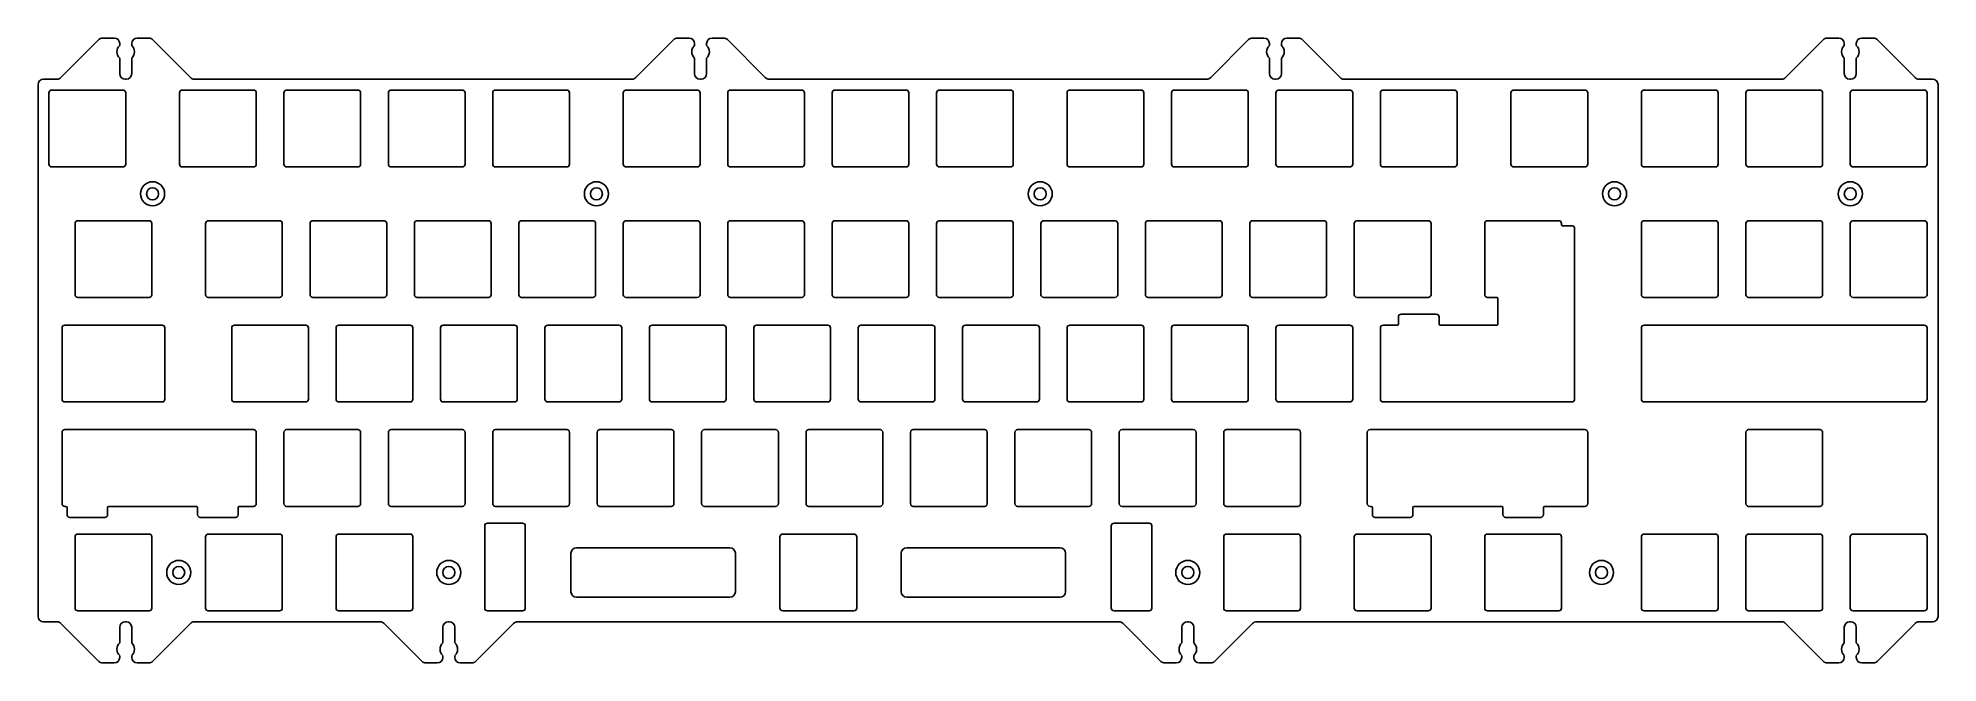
# Model space of a CAD drawing. Header units: millimetres. Extents: x 7 to 354, y 142 to 256.
import ezdxf

# ---------------------------------------------------------------- set-up
doc = ezdxf.new("R2010")
doc.units = ezdxf.units.MM
doc.layers.add('定位板图纸', color=7, linetype='Continuous')

msp = doc.modelspace()

# ---------------------------------------------------------------- linework, layer by layer
at = {"layer": '定位板图纸'}
for p, q in [((18.44, 255.89, 390), (11.53, 248.97, 390)), ((21.24, 256.18, 390), (19.15, 256.18, 390)), ((22.24, 254.84, 390), (22.24, 255.18, 390)), ((24.44, 255.18, 390), (24.44, 254.84, 390)), ((27.52, 256.18, 390), (25.44, 256.18, 390)), ((28.23, 255.89, 390), (35.14, 248.97, 390)), ((123.32, 255.89, 390), (116.4, 248.97, 390)), ((126.11, 256.18, 390), (124.02, 256.18, 390)), ((127.11, 254.84, 390), (127.11, 255.18, 390)), ((129.31, 255.18, 390), (129.31, 254.84, 390)), ((132.39, 256.18, 390), (130.31, 256.18, 390)), ((133.1, 255.89, 390), (140.01, 248.97, 390)), ((228.19, 255.89, 390), (221.27, 248.97, 390)), ((230.98, 256.18, 390), (228.89, 256.18, 390)), ((231.98, 254.84, 390), (231.98, 255.18, 390)), ((234.18, 255.18, 390), (234.18, 254.84, 390)), ((237.26, 256.18, 390), (235.18, 256.18, 390)), ((237.97, 255.89, 390), (244.89, 248.97, 390)), ((333.06, 255.89, 390), (326.14, 248.97, 390)), ((335.85, 256.18, 390), (333.76, 256.18, 390)), ((336.85, 255.18, 390), (336.85, 254.84, 390)), ((339.05, 255.18, 390), (339.05, 254.84, 390)), ((342.14, 256.18, 390), (340.05, 256.18, 390)), ((342.84, 255.89, 390), (349.76, 248.97, 390)), ((22.24, 249.68, 390), (22.24, 252.52, 390)), ((24.44, 252.52, 390), (24.44, 249.68, 390)), ((127.11, 249.68, 390), (127.11, 252.52, 390)), ((129.31, 252.52, 390), (129.31, 249.68, 390)), ((231.98, 249.68, 390), (231.98, 252.52, 390)), ((234.18, 252.52, 390), (234.18, 249.68, 390)), ((336.85, 252.52, 390), (336.85, 249.68, 390)), ((339.05, 252.52, 390), (339.05, 249.68, 390)), ((7.34, 150.72, 390), (7.34, 247.68, 390)), ((8.34, 248.68, 390), (10.82, 248.68, 390)), ((9.34, 246.18, 390), (9.34, 233.18, 390)), ((9.84, 246.68, 390), (22.84, 246.68, 390)), ((23.44, 248.68, 390), (23.24, 248.68, 390)), ((23.34, 246.18, 390), (23.34, 233.18, 390)), ((33.15, 233.18, 390), (33.15, 246.18, 390)), ((33.65, 246.68, 390), (46.65, 246.68, 390)), ((35.85, 248.68, 390), (115.69, 248.68, 390)), ((47.15, 246.18, 390), (47.15, 233.18, 390)), ((52.2, 233.18, 390), (52.2, 246.18, 390)), ((52.7, 246.68, 390), (65.7, 246.68, 390)), ((66.2, 246.18, 390), (66.2, 233.18, 390)), ((71.25, 233.18, 390), (71.25, 246.18, 390)), ((71.75, 246.68, 390), (84.75, 246.68, 390)), ((85.25, 246.18, 390), (85.25, 233.18, 390)), ((90.3, 233.18, 390), (90.3, 246.18, 390)), ((90.8, 246.68, 390), (103.8, 246.68, 390)), ((104.3, 246.18, 390), (104.3, 233.18, 390)), ((114.11, 233.18, 390), (114.11, 246.18, 390)), ((114.61, 246.68, 390), (127.61, 246.68, 390)), ((128.31, 248.68, 390), (128.11, 248.68, 390)), ((128.11, 246.18, 390), (128.11, 233.18, 390)), ((133.16, 233.18, 390), (133.16, 246.18, 390)), ((133.66, 246.68, 390), (146.66, 246.68, 390)), ((140.72, 248.68, 390), (220.57, 248.68, 390)), ((147.16, 246.18, 390), (147.16, 233.18, 390)), ((152.21, 233.18, 390), (152.21, 246.18, 390)), ((152.71, 246.68, 390), (165.71, 246.68, 390)), ((166.21, 246.18, 390), (166.21, 233.18, 390)), ((171.26, 233.18, 390), (171.26, 246.18, 390)), ((171.76, 246.68, 390), (184.76, 246.68, 390)), ((185.26, 246.18, 390), (185.26, 233.18, 390)), ((195.07, 233.18, 390), (195.07, 246.18, 390)), ((195.57, 246.68, 390), (208.57, 246.68, 390)), ((209.07, 246.18, 390), (209.07, 233.18, 390)), ((214.12, 233.18, 390), (214.12, 246.18, 390)), ((214.62, 246.68, 390), (227.62, 246.68, 390)), ((228.12, 246.18, 390), (228.12, 233.18, 390)), ((233.18, 248.68, 390), (232.98, 248.68, 390)), ((233.17, 233.18, 390), (233.17, 246.18, 390)), ((233.67, 246.68, 390), (246.67, 246.68, 390)), ((245.59, 248.68, 390), (325.44, 248.68, 390)), ((247.17, 246.18, 390), (247.17, 233.18, 390)), ((252.22, 233.18, 390), (252.22, 246.18, 390)), ((252.72, 246.68, 390), (265.72, 246.68, 390)), ((266.22, 246.18, 390), (266.22, 233.18, 390)), ((276.04, 233.18, 390), (276.04, 246.18, 390)), ((276.54, 246.68, 390), (289.54, 246.68, 390)), ((290.04, 246.18, 390), (290.04, 233.18, 390)), ((299.85, 233.18, 390), (299.85, 246.18, 390)), ((300.35, 246.68, 390), (313.35, 246.68, 390)), ((313.85, 246.18, 390), (313.85, 233.18, 390)), ((318.9, 233.18, 390), (318.9, 246.18, 390)), ((319.4, 246.68, 390), (332.4, 246.68, 390)), ((332.9, 246.18, 390), (332.9, 233.18, 390)), ((338.05, 248.68, 390), (337.85, 248.68, 390)), ((337.95, 233.18, 390), (337.95, 246.18, 390)), ((338.45, 246.68, 390), (351.45, 246.68, 390)), ((350.46, 248.68, 390), (352.95, 248.68, 390)), ((351.95, 246.18, 390), (351.95, 233.18, 390)), ((353.95, 247.68, 390), (353.95, 150.72, 390)), ((22.84, 232.68, 390), (9.84, 232.68, 390)), ((46.65, 232.68, 390), (33.65, 232.68, 390)), ((65.7, 232.68, 390), (52.7, 232.68, 390)), ((84.75, 232.68, 390), (71.75, 232.68, 390)), ((103.8, 232.68, 390), (90.8, 232.68, 390)), ((127.61, 232.68, 390), (114.61, 232.68, 390)), ((146.66, 232.68, 390), (133.66, 232.68, 390)), ((165.71, 232.68, 390), (152.71, 232.68, 390)), ((184.76, 232.68, 390), (171.76, 232.68, 390)), ((208.57, 232.68, 390), (195.57, 232.68, 390)), ((227.62, 232.68, 390), (214.62, 232.68, 390)), ((246.67, 232.68, 390), (233.67, 232.68, 390)), ((265.72, 232.68, 390), (252.72, 232.68, 390)), ((289.54, 232.68, 390), (276.54, 232.68, 390)), ((313.35, 232.68, 390), (300.35, 232.68, 390)), ((332.4, 232.68, 390), (319.4, 232.68, 390)), ((351.45, 232.68, 390), (338.45, 232.68, 390)), ((14.1, 222.37, 390), (14.1, 209.37, 390)), ((14.6, 222.87, 390), (27.6, 222.87, 390)), ((28.1, 222.37, 390), (28.1, 209.37, 390)), ((37.91, 222.37, 390), (37.91, 209.37, 390)), ((38.41, 222.87, 390), (51.41, 222.87, 390)), ((51.91, 222.37, 390), (51.91, 209.37, 390)), ((56.96, 222.37, 390), (56.96, 209.37, 390)), ((57.46, 222.87, 390), (70.46, 222.87, 390)), ((70.96, 222.37, 390), (70.96, 209.37, 390)), ((76.01, 222.37, 390), (76.01, 209.37, 390)), ((76.51, 222.87, 390), (89.51, 222.87, 390)), ((90.01, 222.37, 390), (90.01, 209.37, 390)), ((95.06, 222.37, 390), (95.06, 209.37, 390)), ((95.56, 222.87, 390), (108.56, 222.87, 390)), ((109.06, 222.37, 390), (109.06, 209.37, 390)), ((114.11, 222.37, 390), (114.11, 209.37, 390)), ((114.61, 222.87, 390), (127.61, 222.87, 390)), ((128.11, 222.37, 390), (128.11, 209.37, 390)), ((133.16, 222.37, 390), (133.16, 209.37, 390)), ((133.66, 222.87, 390), (146.66, 222.87, 390)), ((147.16, 222.37, 390), (147.16, 209.37, 390)), ((152.21, 222.37, 390), (152.21, 209.37, 390)), ((152.71, 222.87, 390), (165.71, 222.87, 390)), ((166.21, 222.37, 390), (166.21, 209.37, 390)), ((171.26, 222.37, 390), (171.26, 209.37, 390)), ((171.76, 222.87, 390), (184.76, 222.87, 390)), ((185.26, 222.37, 390), (185.26, 209.37, 390)), ((190.31, 222.37, 390), (190.31, 209.37, 390)), ((190.81, 222.87, 390), (203.81, 222.87, 390)), ((204.31, 222.37, 390), (204.31, 209.37, 390)), ((209.36, 222.37, 390), (209.36, 209.37, 390)), ((209.86, 222.87, 390), (222.86, 222.87, 390)), ((223.36, 222.37, 390), (223.36, 209.37, 390)), ((228.41, 222.37, 390), (228.41, 209.37, 390)), ((228.91, 222.87, 390), (241.91, 222.87, 390)), ((242.41, 222.37, 390), (242.41, 209.37, 390)), ((247.46, 222.37, 390), (247.46, 209.37, 390)), ((247.96, 222.87, 390), (260.96, 222.87, 390)), ((261.46, 222.37, 390), (261.46, 209.37, 390)), ((271.27, 222.37, 390), (271.27, 209.37, 390)), ((271.77, 222.87, 390), (284.77, 222.87, 390)), ((285.27, 222.37, 390), (285.27, 222.15, 390)), ((285.47, 221.95, 390), (287.16, 221.95, 390)), ((299.85, 209.37, 390), (299.85, 222.37, 390)), ((300.35, 222.87, 390), (313.35, 222.87, 390)), ((313.85, 222.37, 390), (313.85, 209.37, 390)), ((318.9, 209.37, 390), (318.9, 222.37, 390)), ((319.4, 222.87, 390), (332.4, 222.87, 390)), ((332.9, 222.37, 390), (332.9, 209.37, 390)), ((337.95, 209.37, 390), (337.95, 222.37, 390)), ((338.45, 222.87, 390), (351.45, 222.87, 390)), ((351.95, 222.37, 390), (351.95, 209.37, 390)), ((287.66, 221.45, 390), (287.66, 190.32, 390)), ((27.6, 208.87, 390), (14.6, 208.87, 390)), ((51.41, 208.87, 390), (38.41, 208.87, 390)), ((70.46, 208.87, 390), (57.46, 208.87, 390)), ((89.51, 208.87, 390), (76.51, 208.87, 390)), ((108.56, 208.87, 390), (95.56, 208.87, 390)), ((127.61, 208.87, 390), (114.61, 208.87, 390)), ((146.66, 208.87, 390), (133.66, 208.87, 390)), ((165.71, 208.87, 390), (152.71, 208.87, 390)), ((184.76, 208.87, 390), (171.76, 208.87, 390)), ((203.81, 208.87, 390), (190.81, 208.87, 390)), ((222.86, 208.87, 390), (209.86, 208.87, 390)), ((241.91, 208.87, 390), (228.91, 208.87, 390)), ((260.96, 208.87, 390), (247.96, 208.87, 390)), ((273.46, 208.87, 390), (271.77, 208.87, 390)), ((273.66, 204.02, 390), (273.66, 208.67, 390)), ((313.35, 208.87, 390), (300.35, 208.87, 390)), ((332.4, 208.87, 390), (319.4, 208.87, 390)), ((351.45, 208.87, 390), (338.45, 208.87, 390)), ((255.52, 204.02, 390), (255.52, 205.32, 390)), ((256.02, 205.82, 390), (262.42, 205.82, 390)), ((262.92, 205.32, 390), (262.92, 204.02, 390)), ((11.72, 203.32, 390), (11.72, 190.32, 390)), ((12.22, 203.82, 390), (29.98, 203.82, 390)), ((30.48, 203.32, 390), (30.48, 190.32, 390)), ((42.67, 203.32, 390), (42.67, 190.32, 390)), ((43.17, 203.82, 390), (56.17, 203.82, 390)), ((56.67, 203.32, 390), (56.67, 190.32, 390)), ((61.72, 203.32, 390), (61.72, 190.32, 390)), ((62.22, 203.82, 390), (75.22, 203.82, 390)), ((75.72, 203.32, 390), (75.72, 190.32, 390)), ((80.77, 203.32, 390), (80.77, 190.32, 390)), ((81.27, 203.82, 390), (94.27, 203.82, 390)), ((94.77, 203.32, 390), (94.77, 190.32, 390)), ((99.82, 203.32, 390), (99.82, 190.32, 390)), ((100.32, 203.82, 390), (113.32, 203.82, 390)), ((113.82, 203.32, 390), (113.82, 190.32, 390)), ((118.87, 203.32, 390), (118.87, 190.32, 390)), ((119.37, 203.82, 390), (132.37, 203.82, 390)), ((132.87, 203.32, 390), (132.87, 190.32, 390)), ((137.92, 203.32, 390), (137.92, 190.32, 390)), ((138.42, 203.82, 390), (151.42, 203.82, 390)), ((151.92, 203.32, 390), (151.92, 190.32, 390)), ((156.97, 203.32, 390), (156.97, 190.32, 390)), ((157.47, 203.82, 390), (170.47, 203.82, 390)), ((170.97, 203.32, 390), (170.97, 190.32, 390)), ((176.02, 203.32, 390), (176.02, 190.32, 390)), ((176.52, 203.82, 390), (189.52, 203.82, 390)), ((190.02, 203.32, 390), (190.02, 190.32, 390)), ((195.07, 203.32, 390), (195.07, 190.32, 390)), ((195.57, 203.82, 390), (208.57, 203.82, 390)), ((209.07, 203.32, 390), (209.07, 190.32, 390)), ((214.12, 203.32, 390), (214.12, 190.32, 390)), ((214.62, 203.82, 390), (227.62, 203.82, 390)), ((228.12, 203.32, 390), (228.12, 190.32, 390)), ((233.17, 203.32, 390), (233.17, 190.32, 390)), ((233.67, 203.82, 390), (246.67, 203.82, 390)), ((247.17, 203.32, 390), (247.17, 190.32, 390)), ((252.22, 203.32, 390), (252.22, 190.32, 390)), ((252.72, 203.82, 390), (255.32, 203.82, 390)), ((263.12, 203.82, 390), (273.46, 203.82, 390)), ((299.85, 190.32, 390), (299.85, 203.32, 390)), ((300.35, 203.82, 390), (351.45, 203.82, 390)), ((351.95, 203.32, 390), (351.95, 190.32, 390)), ((29.98, 189.82, 390), (12.22, 189.82, 390)), ((56.17, 189.82, 390), (43.17, 189.82, 390)), ((75.22, 189.82, 390), (62.22, 189.82, 390)), ((94.27, 189.82, 390), (81.27, 189.82, 390)), ((113.32, 189.82, 390), (100.32, 189.82, 390)), ((132.37, 189.82, 390), (119.37, 189.82, 390)), ((151.42, 189.82, 390), (138.42, 189.82, 390)), ((170.47, 189.82, 390), (157.47, 189.82, 390)), ((189.52, 189.82, 390), (176.52, 189.82, 390)), ((208.57, 189.82, 390), (195.57, 189.82, 390)), ((227.62, 189.82, 390), (214.62, 189.82, 390)), ((246.67, 189.82, 390), (233.67, 189.82, 390)), ((287.16, 189.82, 390), (252.72, 189.82, 390)), ((351.45, 189.82, 390), (300.35, 189.82, 390)), ((11.72, 184.27, 390), (11.72, 171.27, 390)), ((12.22, 184.77, 390), (46.65, 184.77, 390)), ((47.15, 184.27, 390), (47.15, 171.27, 390)), ((52.2, 184.27, 390), (52.2, 171.27, 390)), ((52.7, 184.77, 390), (65.7, 184.77, 390)), ((66.2, 184.27, 390), (66.2, 171.27, 390)), ((71.25, 184.27, 390), (71.25, 171.27, 390)), ((71.75, 184.77, 390), (84.75, 184.77, 390)), ((85.25, 184.27, 390), (85.25, 171.27, 390)), ((90.3, 184.27, 390), (90.3, 171.27, 390)), ((90.8, 184.77, 390), (103.8, 184.77, 390)), ((104.3, 184.27, 390), (104.3, 171.27, 390)), ((109.35, 184.27, 390), (109.35, 171.27, 390)), ((109.85, 184.77, 390), (122.85, 184.77, 390)), ((123.35, 184.27, 390), (123.35, 171.27, 390)), ((128.4, 184.27, 390), (128.4, 171.27, 390)), ((128.9, 184.77, 390), (141.9, 184.77, 390)), ((142.4, 184.27, 390), (142.4, 171.27, 390)), ((147.45, 184.27, 390), (147.45, 171.27, 390)), ((147.95, 184.77, 390), (160.95, 184.77, 390)), ((161.45, 184.27, 390), (161.45, 171.27, 390)), ((166.5, 184.27, 390), (166.5, 171.27, 390)), ((167, 184.77, 390), (180, 184.77, 390)), ((180.5, 184.27, 390), (180.5, 171.27, 390)), ((185.55, 184.27, 390), (185.55, 171.27, 390)), ((186.05, 184.77, 390), (199.05, 184.77, 390)), ((199.55, 184.27, 390), (199.55, 171.27, 390)), ((204.6, 184.27, 390), (204.6, 171.27, 390)), ((205.1, 184.77, 390), (218.1, 184.77, 390)), ((218.6, 184.27, 390), (218.6, 171.27, 390)), ((223.65, 184.27, 390), (223.65, 171.27, 390)), ((224.15, 184.77, 390), (237.15, 184.77, 390)), ((237.65, 184.27, 390), (237.65, 171.27, 390)), ((249.84, 184.27, 390), (249.84, 171.27, 390)), ((250.34, 184.77, 390), (289.54, 184.77, 390)), ((290.04, 184.27, 390), (290.04, 171.27, 390)), ((318.9, 171.27, 390), (318.9, 184.27, 390)), ((319.4, 184.77, 390), (332.4, 184.77, 390)), ((332.9, 184.27, 390), (332.9, 171.27, 390)), ((12.44, 170.77, 390), (12.22, 170.77, 390)), ((12.64, 169.27, 390), (12.64, 170.57, 390)), ((20.04, 170.57, 390), (20.04, 169.27, 390)), ((36.25, 170.77, 390), (20.24, 170.77, 390)), ((36.45, 169.27, 390), (36.45, 170.57, 390)), ((43.85, 170.57, 390), (43.85, 169.27, 390)), ((46.65, 170.77, 390), (44.05, 170.77, 390)), ((65.7, 170.77, 390), (52.7, 170.77, 390)), ((84.75, 170.77, 390), (71.75, 170.77, 390)), ((103.8, 170.77, 390), (90.8, 170.77, 390)), ((122.85, 170.77, 390), (109.85, 170.77, 390)), ((141.9, 170.77, 390), (128.9, 170.77, 390)), ((160.95, 170.77, 390), (147.95, 170.77, 390)), ((180, 170.77, 390), (167, 170.77, 390)), ((199.05, 170.77, 390), (186.05, 170.77, 390)), ((218.1, 170.77, 390), (205.1, 170.77, 390)), ((237.15, 170.77, 390), (224.15, 170.77, 390)), ((250.56, 170.77, 390), (250.34, 170.77, 390)), ((250.76, 169.27, 390), (250.76, 170.57, 390)), ((258.16, 170.57, 390), (258.16, 169.27, 390)), ((274.37, 170.77, 390), (258.36, 170.77, 390)), ((274.57, 169.27, 390), (274.57, 170.57, 390)), ((281.97, 170.57, 390), (281.97, 169.27, 390)), ((289.54, 170.77, 390), (282.17, 170.77, 390)), ((332.4, 170.77, 390), (319.4, 170.77, 390)), ((19.54, 168.77, 390), (13.14, 168.77, 390)), ((43.35, 168.77, 390), (36.95, 168.77, 390)), ((88.84, 152.22, 390), (88.84, 167.22, 390)), ((89.34, 167.72, 390), (95.74, 167.72, 390)), ((96.24, 167.22, 390), (96.24, 152.22, 390)), ((203.14, 152.22, 390), (203.14, 167.22, 390)), ((203.64, 167.72, 390), (210.04, 167.72, 390)), ((210.54, 167.22, 390), (210.54, 152.22, 390)), ((257.66, 168.77, 390), (251.26, 168.77, 390)), ((281.47, 168.77, 390), (275.07, 168.77, 390)), ((14.1, 165.22, 390), (14.1, 152.22, 390)), ((14.6, 165.72, 390), (27.6, 165.72, 390)), ((28.1, 165.22, 390), (28.1, 152.22, 390)), ((37.91, 165.22, 390), (37.91, 152.22, 390)), ((38.41, 165.72, 390), (51.41, 165.72, 390)), ((51.91, 165.22, 390), (51.91, 152.22, 390)), ((61.72, 165.22, 390), (61.72, 152.22, 390)), ((62.22, 165.72, 390), (75.22, 165.72, 390)), ((75.72, 165.22, 390), (75.72, 152.22, 390)), ((105.56, 163.22, 390), (133.56, 163.22, 390)), ((142.69, 165.22, 390), (142.69, 152.22, 390)), ((143.19, 165.72, 390), (156.19, 165.72, 390)), ((156.69, 165.22, 390), (156.69, 152.22, 390)), ((165.81, 163.22, 390), (193.81, 163.22, 390)), ((223.65, 152.22, 390), (223.65, 165.22, 390)), ((224.15, 165.72, 390), (237.15, 165.72, 390)), ((237.65, 165.22, 390), (237.65, 152.22, 390)), ((247.46, 152.22, 390), (247.46, 165.22, 390)), ((247.96, 165.72, 390), (260.96, 165.72, 390)), ((261.46, 165.22, 390), (261.46, 152.22, 390)), ((271.27, 152.22, 390), (271.27, 165.22, 390)), ((271.77, 165.72, 390), (284.77, 165.72, 390)), ((285.27, 165.22, 390), (285.27, 152.22, 390)), ((299.85, 152.22, 390), (299.85, 165.22, 390)), ((300.35, 165.72, 390), (313.35, 165.72, 390)), ((313.85, 165.22, 390), (313.85, 152.22, 390)), ((318.9, 152.22, 390), (318.9, 165.22, 390)), ((319.4, 165.72, 390), (332.4, 165.72, 390)), ((332.9, 165.22, 390), (332.9, 152.22, 390)), ((337.95, 152.22, 390), (337.95, 165.22, 390)), ((338.45, 165.72, 390), (351.45, 165.72, 390)), ((351.95, 165.22, 390), (351.95, 152.22, 390)), ((104.56, 162.22, 390), (104.56, 155.22, 390)), ((134.56, 162.22, 390), (134.56, 155.22, 390)), ((164.81, 162.22, 390), (164.81, 155.22, 390)), ((194.81, 162.22, 390), (194.81, 155.22, 390)), ((105.56, 154.22, 390), (133.56, 154.22, 390)), ((165.81, 154.22, 390), (193.81, 154.22, 390)), ((10.82, 149.72, 390), (8.34, 149.72, 390)), ((18.44, 142.51, 390), (11.53, 149.42, 390)), ((27.6, 151.72, 390), (14.6, 151.72, 390)), ((23.44, 149.72, 390), (23.24, 149.72, 390)), ((28.23, 142.51, 390), (35.14, 149.42, 390)), ((69.77, 149.72, 390), (35.85, 149.72, 390)), ((51.41, 151.72, 390), (38.41, 151.72, 390)), ((75.22, 151.72, 390), (62.22, 151.72, 390)), ((77.39, 142.51, 390), (70.47, 149.42, 390)), ((82.38, 149.72, 390), (82.18, 149.72, 390)), ((87.17, 142.51, 390), (94.09, 149.42, 390)), ((95.74, 151.72, 390), (89.34, 151.72, 390)), ((204.58, 149.72, 390), (94.8, 149.72, 390)), ((156.19, 151.72, 390), (143.19, 151.72, 390)), ((210.04, 151.72, 390), (203.64, 151.72, 390)), ((212.2, 142.51, 390), (205.29, 149.42, 390)), ((217.19, 149.72, 390), (216.99, 149.72, 390)), ((221.99, 142.51, 390), (228.9, 149.42, 390)), ((237.15, 151.72, 390), (224.15, 151.72, 390)), ((325.44, 149.72, 390), (229.61, 149.72, 390)), ((260.96, 151.72, 390), (247.96, 151.72, 390)), ((284.77, 151.72, 390), (271.77, 151.72, 390)), ((313.35, 151.72, 390), (300.35, 151.72, 390)), ((332.4, 151.72, 390), (319.4, 151.72, 390)), ((333.06, 142.51, 390), (326.14, 149.42, 390)), ((338.05, 149.72, 390), (337.85, 149.72, 390)), ((351.45, 151.72, 390), (338.45, 151.72, 390)), ((342.84, 142.51, 390), (349.76, 149.42, 390)), ((352.95, 149.72, 390), (350.46, 149.72, 390)), ((22.24, 145.88, 390), (22.24, 148.72, 390)), ((24.44, 148.72, 390), (24.44, 145.88, 390)), ((81.18, 145.88, 390), (81.18, 148.72, 390)), ((83.38, 145.88, 390), (83.38, 148.72, 390)), ((215.99, 148.72, 390), (215.99, 145.88, 390)), ((218.19, 145.88, 390), (218.19, 148.72, 390)), ((336.85, 148.72, 390), (336.85, 145.88, 390)), ((339.05, 145.88, 390), (339.05, 148.72, 390)), ((21.24, 142.22, 390), (19.15, 142.22, 390)), ((22.24, 143.22, 390), (22.24, 143.55, 390)), ((24.44, 143.55, 390), (24.44, 143.22, 390)), ((27.52, 142.22, 390), (25.44, 142.22, 390)), ((78.1, 142.22, 390), (80.18, 142.22, 390)), ((81.18, 143.22, 390), (81.18, 143.55, 390)), ((83.38, 143.22, 390), (83.38, 143.55, 390)), ((84.38, 142.22, 390), (86.47, 142.22, 390)), ((212.91, 142.22, 390), (214.99, 142.22, 390)), ((215.99, 143.55, 390), (215.99, 143.22, 390)), ((218.19, 143.22, 390), (218.19, 143.55, 390)), ((219.19, 142.22, 390), (221.28, 142.22, 390)), ((335.85, 142.22, 390), (333.76, 142.22, 390)), ((336.85, 143.55, 390), (336.85, 143.22, 390)), ((339.05, 143.22, 390), (339.05, 143.55, 390)), ((342.14, 142.22, 390), (340.05, 142.22, 390))]:
    msp.add_line(p, q, dxfattribs=at)
for centre, radius in [((28.24, 227.77, 390), 2.2), ((28.24, 227.77, 390), 2.2), ((28.24, 227.77, 390), 1.1), ((109.21, 227.77, 390), 2.2), ((109.21, 227.77, 390), 2.2), ((109.21, 227.77, 390), 1.1), ((190.17, 227.77, 390), 2.2), ((190.17, 227.77, 390), 2.2), ((190.17, 227.77, 390), 1.1), ((294.94, 227.77, 390), 2.2), ((294.94, 227.77, 390), 2.2), ((294.94, 227.77, 390), 1.1), ((337.95, 227.77, 390), 2.2), ((337.95, 227.77, 390), 2.2), ((337.95, 227.77, 390), 1.1), ((33.01, 158.72, 390), 2.2), ((33.01, 158.72, 390), 2.2), ((33.01, 158.72, 390), 1.1), ((82.28, 158.72, 390), 2.2), ((82.28, 158.72, 390), 2.2), ((82.28, 158.72, 390), 1.1), ((217.09, 158.72, 390), 2.2), ((217.09, 158.72, 390), 2.2), ((217.09, 158.72, 390), 1.1), ((292.56, 158.72, 390), 2.2), ((292.56, 158.72, 390), 2.2), ((292.56, 158.72, 390), 1.1)]:
    msp.add_circle(centre, radius, dxfattribs=at)
for centre, radius, start, end in [((19.15, 255.18, 390), 1, 90, 135), ((21.24, 255.18, 390), 1, 360, 90), ((23.34, 253.68, 390), 1.6, 133.4325, 226.5675), ((25.44, 255.18, 390), 1, 90, 180), ((23.34, 253.68, 390), 1.6, 313.4325, 46.5675), ((27.52, 255.18, 390), 1, 45, 90), ((124.02, 255.18, 390), 1, 90, 135), ((126.11, 255.18, 390), 1, 0, 90), ((128.21, 253.68, 390), 1.6, 133.4325, 226.5675), ((130.31, 255.18, 390), 1, 90, 180), ((128.21, 253.68, 390), 1.6, 313.4325, 46.5675), ((132.39, 255.18, 390), 1, 45, 90), ((228.89, 255.18, 390), 1, 90, 135), ((230.98, 255.18, 390), 1, 0, 90), ((233.08, 253.68, 390), 1.6, 133.4325, 226.5675), ((235.18, 255.18, 390), 1, 90, 180), ((233.08, 253.68, 390), 1.6, 313.4325, 46.5675), ((237.26, 255.18, 390), 1, 45, 90), ((333.76, 255.18, 390), 1, 90, 135), ((335.85, 255.18, 390), 1, 360, 90), ((337.95, 253.68, 390), 1.6, 133.4325, 226.5675), ((340.05, 255.18, 390), 1, 90, 180), ((337.95, 253.68, 390), 1.6, 313.4325, 46.5675), ((342.14, 255.18, 390), 1, 45, 90), ((23.24, 249.68, 390), 1, 180, 270), ((23.44, 249.68, 390), 1, 270, 360), ((128.11, 249.68, 390), 1, 180, 270), ((128.31, 249.68, 390), 1, 270, 360), ((232.98, 249.68, 390), 1, 180, 270), ((233.18, 249.68, 390), 1, 270, 0), ((337.85, 249.68, 390), 1, 180, 270), ((338.05, 249.68, 390), 1, 270, 0), ((8.34, 247.68, 390), 1, 90, 180), ((9.84, 246.18, 390), 0.5, 90, 180), ((10.82, 249.68, 390), 1, 270, 315), ((22.84, 246.18, 390), 0.5, 0, 90), ((33.65, 246.18, 390), 0.5, 90, 180), ((35.85, 249.68, 390), 1, 225, 270), ((46.65, 246.18, 390), 0.5, 0, 90), ((52.7, 246.18, 390), 0.5, 90, 180), ((65.7, 246.18, 390), 0.5, 360, 90), ((71.75, 246.18, 390), 0.5, 90, 180), ((84.75, 246.18, 390), 0.5, 0, 90), ((90.8, 246.18, 390), 0.5, 90, 180), ((103.8, 246.18, 390), 0.5, 360, 90), ((114.61, 246.18, 390), 0.5, 90, 180), ((115.69, 249.68, 390), 1, 270, 315), ((127.61, 246.18, 390), 0.5, 360, 90), ((133.66, 246.18, 390), 0.5, 90, 180), ((140.72, 249.68, 390), 1, 225, 270), ((146.66, 246.18, 390), 0.5, 0, 90), ((152.71, 246.18, 390), 0.5, 90, 180), ((165.71, 246.18, 390), 0.5, 360, 90), ((171.76, 246.18, 390), 0.5, 90, 180), ((184.76, 246.18, 390), 0.5, 360, 90), ((195.57, 246.18, 390), 0.5, 90, 180), ((208.57, 246.18, 390), 0.5, 360, 90), ((214.62, 246.18, 390), 0.5, 90, 180), ((220.57, 249.68, 390), 1, 270, 315), ((227.62, 246.18, 390), 0.5, 360, 90), ((233.67, 246.18, 390), 0.5, 90, 180), ((245.59, 249.68, 390), 1, 225, 270), ((246.67, 246.18, 390), 0.5, 0, 90), ((252.72, 246.18, 390), 0.5, 90, 180), ((265.72, 246.18, 390), 0.5, 0, 90), ((276.54, 246.18, 390), 0.5, 90, 180), ((289.54, 246.18, 390), 0.5, 360, 90), ((300.35, 246.18, 390), 0.5, 90, 180), ((313.35, 246.18, 390), 0.5, 360, 90), ((319.4, 246.18, 390), 0.5, 90, 180), ((325.44, 249.68, 390), 1, 270, 315), ((332.4, 246.18, 390), 0.5, 360, 90), ((338.45, 246.18, 390), 0.5, 90, 180), ((350.46, 249.68, 390), 1, 225, 270), ((351.45, 246.18, 390), 0.5, 360, 90), ((352.95, 247.68, 390), 1, 0, 90), ((9.84, 233.18, 390), 0.5, 180, 270), ((22.84, 233.18, 390), 0.5, 270, 360), ((33.65, 233.18, 390), 0.5, 180, 270), ((46.65, 233.18, 390), 0.5, 270, 360), ((52.7, 233.18, 390), 0.5, 180, 270), ((65.7, 233.18, 390), 0.5, 270, 0), ((71.75, 233.18, 390), 0.5, 180, 270), ((84.75, 233.18, 390), 0.5, 270, 360), ((90.8, 233.18, 390), 0.5, 180, 270), ((103.8, 233.18, 390), 0.5, 270, 0), ((114.61, 233.18, 390), 0.5, 180, 270), ((127.61, 233.18, 390), 0.5, 270, 360), ((133.66, 233.18, 390), 0.5, 180, 270), ((146.66, 233.18, 390), 0.5, 270, 0), ((152.71, 233.18, 390), 0.5, 180, 270), ((165.71, 233.18, 390), 0.5, 270, 360), ((171.76, 233.18, 390), 0.5, 180, 270), ((184.76, 233.18, 390), 0.5, 270, 360), ((195.57, 233.18, 390), 0.5, 180, 270), ((208.57, 233.18, 390), 0.5, 270, 360), ((214.62, 233.18, 390), 0.5, 180, 270), ((227.62, 233.18, 390), 0.5, 270, 0), ((233.67, 233.18, 390), 0.5, 180, 270), ((246.67, 233.18, 390), 0.5, 270, 360), ((252.72, 233.18, 390), 0.5, 180, 270), ((265.72, 233.18, 390), 0.5, 270, 360), ((276.54, 233.18, 390), 0.5, 180, 270), ((289.54, 233.18, 390), 0.5, 270, 0), ((300.35, 233.18, 390), 0.5, 180, 270), ((313.35, 233.18, 390), 0.5, 270, 0), ((319.4, 233.18, 390), 0.5, 180, 270), ((332.4, 233.18, 390), 0.5, 270, 360), ((338.45, 233.18, 390), 0.5, 180, 270), ((351.45, 233.18, 390), 0.5, 270, 360), ((14.6, 222.37, 390), 0.5, 90, 180), ((27.6, 222.37, 390), 0.5, 0, 90), ((38.41, 222.37, 390), 0.5, 90, 180), ((51.41, 222.37, 390), 0.5, 0, 90), ((57.46, 222.37, 390), 0.5, 90, 180), ((70.46, 222.37, 390), 0.5, 0, 90), ((76.51, 222.37, 390), 0.5, 90, 180), ((89.51, 222.37, 390), 0.5, 360, 90), ((95.56, 222.37, 390), 0.5, 90, 180), ((108.56, 222.37, 390), 0.5, 0, 90), ((114.61, 222.37, 390), 0.5, 90, 180), ((127.61, 222.37, 390), 0.5, 360, 90), ((133.66, 222.37, 390), 0.5, 90, 180), ((146.66, 222.37, 390), 0.5, 0, 90), ((152.71, 222.37, 390), 0.5, 90, 180), ((165.71, 222.37, 390), 0.5, 0, 90), ((171.76, 222.37, 390), 0.5, 90, 180), ((184.76, 222.37, 390), 0.5, 360, 90), ((190.81, 222.37, 390), 0.5, 90, 180), ((203.81, 222.37, 390), 0.5, 360, 90), ((209.86, 222.37, 390), 0.5, 90, 180), ((222.86, 222.37, 390), 0.5, 0, 90), ((228.91, 222.37, 390), 0.5, 90, 180), ((241.91, 222.37, 390), 0.5, 0, 90), ((247.96, 222.37, 390), 0.5, 90, 180), ((260.96, 222.37, 390), 0.5, 0, 90), ((271.77, 222.37, 390), 0.5, 90, 180), ((284.77, 222.37, 390), 0.5, 0, 90), ((285.47, 222.15, 390), 0.2, 180, 270), ((287.16, 221.45, 390), 0.5, 0, 90), ((300.35, 222.37, 390), 0.5, 90, 180), ((313.35, 222.37, 390), 0.5, 360, 90), ((319.4, 222.37, 390), 0.5, 90, 180), ((332.4, 222.37, 390), 0.5, 0, 90), ((338.45, 222.37, 390), 0.5, 90, 180), ((351.45, 222.37, 390), 0.5, 360, 90), ((14.6, 209.37, 390), 0.5, 180, 270), ((27.6, 209.37, 390), 0.5, 270, 360), ((38.41, 209.37, 390), 0.5, 180, 270), ((51.41, 209.37, 390), 0.5, 270, 0), ((57.46, 209.37, 390), 0.5, 180, 270), ((70.46, 209.37, 390), 0.5, 270, 360), ((76.51, 209.37, 390), 0.5, 180, 270), ((89.51, 209.37, 390), 0.5, 270, 0), ((95.56, 209.37, 390), 0.5, 180, 270), ((108.56, 209.37, 390), 0.5, 270, 0), ((114.61, 209.37, 390), 0.5, 180, 270), ((127.61, 209.37, 390), 0.5, 270, 0), ((133.66, 209.37, 390), 0.5, 180, 270), ((146.66, 209.37, 390), 0.5, 270, 0), ((152.71, 209.37, 390), 0.5, 180, 270), ((165.71, 209.37, 390), 0.5, 270, 0), ((171.76, 209.37, 390), 0.5, 180, 270), ((184.76, 209.37, 390), 0.5, 270, 0), ((190.81, 209.37, 390), 0.5, 180, 270), ((203.81, 209.37, 390), 0.5, 270, 0), ((209.86, 209.37, 390), 0.5, 180, 270), ((222.86, 209.37, 390), 0.5, 270, 0), ((228.91, 209.37, 390), 0.5, 180, 270), ((241.91, 209.37, 390), 0.5, 270, 0), ((247.96, 209.37, 390), 0.5, 180, 270), ((260.96, 209.37, 390), 0.5, 270, 0), ((271.77, 209.37, 390), 0.5, 180, 270), ((273.46, 208.67, 390), 0.2, 360, 90), ((300.35, 209.37, 390), 0.5, 180, 270), ((313.35, 209.37, 390), 0.5, 270, 0), ((319.4, 209.37, 390), 0.5, 180, 270), ((332.4, 209.37, 390), 0.5, 270, 360), ((338.45, 209.37, 390), 0.5, 180, 270), ((351.45, 209.37, 390), 0.5, 270, 0), ((256.02, 205.32, 390), 0.5, 90, 180), ((262.42, 205.32, 390), 0.5, 0, 90), ((12.22, 203.32, 390), 0.5, 90, 180), ((29.98, 203.32, 390), 0.5, 0, 90), ((43.17, 203.32, 390), 0.5, 90, 180), ((56.17, 203.32, 390), 0.5, 360, 90), ((62.22, 203.32, 390), 0.5, 90, 180), ((75.22, 203.32, 390), 0.5, 360, 90), ((81.27, 203.32, 390), 0.5, 90, 180), ((94.27, 203.32, 390), 0.5, 0, 90), ((100.32, 203.32, 390), 0.5, 90, 180), ((113.32, 203.32, 390), 0.5, 0, 90), ((119.37, 203.32, 390), 0.5, 90, 180), ((132.37, 203.32, 390), 0.5, 360, 90), ((138.42, 203.32, 390), 0.5, 90, 180), ((151.42, 203.32, 390), 0.5, 0, 90), ((157.47, 203.32, 390), 0.5, 90, 180), ((170.47, 203.32, 390), 0.5, 0, 90), ((176.52, 203.32, 390), 0.5, 90, 180), ((189.52, 203.32, 390), 0.5, 360, 90), ((195.57, 203.32, 390), 0.5, 90, 180), ((208.57, 203.32, 390), 0.5, 0, 90), ((214.62, 203.32, 390), 0.5, 90, 180), ((227.62, 203.32, 390), 0.5, 0, 90), ((233.67, 203.32, 390), 0.5, 90, 180), ((246.67, 203.32, 390), 0.5, 0, 90), ((252.72, 203.32, 390), 0.5, 90, 180), ((255.32, 204.02, 390), 0.2, 270, 0), ((263.12, 204.02, 390), 0.2, 180, 270), ((273.46, 204.02, 390), 0.2, 270, 0), ((300.35, 203.32, 390), 0.5, 90, 180), ((351.45, 203.32, 390), 0.5, 0, 90), ((12.22, 190.32, 390), 0.5, 180, 270), ((29.98, 190.32, 390), 0.5, 270, 0), ((43.17, 190.32, 390), 0.5, 180, 270), ((56.17, 190.32, 390), 0.5, 270, 360), ((62.22, 190.32, 390), 0.5, 180, 270), ((75.22, 190.32, 390), 0.5, 270, 0), ((81.27, 190.32, 390), 0.5, 180, 270), ((94.27, 190.32, 390), 0.5, 270, 0), ((100.32, 190.32, 390), 0.5, 180, 270), ((113.32, 190.32, 390), 0.5, 270, 360), ((119.37, 190.32, 390), 0.5, 180, 270), ((132.37, 190.32, 390), 0.5, 270, 360), ((138.42, 190.32, 390), 0.5, 180, 270), ((151.42, 190.32, 390), 0.5, 270, 0), ((157.47, 190.32, 390), 0.5, 180, 270), ((170.47, 190.32, 390), 0.5, 270, 0), ((176.52, 190.32, 390), 0.5, 180, 270), ((189.52, 190.32, 390), 0.5, 270, 0), ((195.57, 190.32, 390), 0.5, 180, 270), ((208.57, 190.32, 390), 0.5, 270, 360), ((214.62, 190.32, 390), 0.5, 180, 270), ((227.62, 190.32, 390), 0.5, 270, 0), ((233.67, 190.32, 390), 0.5, 180, 270), ((246.67, 190.32, 390), 0.5, 270, 0), ((252.72, 190.32, 390), 0.5, 180, 270), ((287.16, 190.32, 390), 0.5, 270, 360), ((300.35, 190.32, 390), 0.5, 180, 270), ((351.45, 190.32, 390), 0.5, 270, 0), ((12.22, 184.27, 390), 0.5, 90, 180), ((46.65, 184.27, 390), 0.5, 360, 90), ((52.7, 184.27, 390), 0.5, 90, 180), ((65.7, 184.27, 390), 0.5, 0, 90), ((71.75, 184.27, 390), 0.5, 90, 180), ((84.75, 184.27, 390), 0.5, 0, 90), ((90.8, 184.27, 390), 0.5, 90, 180), ((103.8, 184.27, 390), 0.5, 0, 90), ((109.85, 184.27, 390), 0.5, 90, 180), ((122.85, 184.27, 390), 0.5, 0, 90), ((128.9, 184.27, 390), 0.5, 90, 180), ((141.9, 184.27, 390), 0.5, 360, 90), ((147.95, 184.27, 390), 0.5, 90, 180), ((160.95, 184.27, 390), 0.5, 360, 90), ((167, 184.27, 390), 0.5, 90, 180), ((180, 184.27, 390), 0.5, 0, 90), ((186.05, 184.27, 390), 0.5, 90, 180), ((199.05, 184.27, 390), 0.5, 360, 90), ((205.1, 184.27, 390), 0.5, 90, 180), ((218.1, 184.27, 390), 0.5, 360, 90), ((224.15, 184.27, 390), 0.5, 90, 180), ((237.15, 184.27, 390), 0.5, 0, 90), ((250.34, 184.27, 390), 0.5, 90, 180), ((289.54, 184.27, 390), 0.5, 0, 90), ((319.4, 184.27, 390), 0.5, 90, 180), ((332.4, 184.27, 390), 0.5, 360, 90), ((12.22, 171.27, 390), 0.5, 180, 270), ((12.44, 170.57, 390), 0.2, 0, 90), ((20.24, 170.57, 390), 0.2, 90, 180), ((36.25, 170.57, 390), 0.2, 360, 90), ((44.05, 170.57, 390), 0.2, 90, 180), ((46.65, 171.27, 390), 0.5, 270, 360), ((52.7, 171.27, 390), 0.5, 180, 270), ((65.7, 171.27, 390), 0.5, 270, 0), ((71.75, 171.27, 390), 0.5, 180, 270), ((84.75, 171.27, 390), 0.5, 270, 0), ((90.8, 171.27, 390), 0.5, 180, 270), ((103.8, 171.27, 390), 0.5, 270, 360), ((109.85, 171.27, 390), 0.5, 180, 270), ((122.85, 171.27, 390), 0.5, 270, 0), ((128.9, 171.27, 390), 0.5, 180, 270), ((141.9, 171.27, 390), 0.5, 270, 360), ((147.95, 171.27, 390), 0.5, 180, 270), ((160.95, 171.27, 390), 0.5, 270, 0), ((167, 171.27, 390), 0.5, 180, 270), ((180, 171.27, 390), 0.5, 270, 360), ((186.05, 171.27, 390), 0.5, 180, 270), ((199.05, 171.27, 390), 0.5, 270, 360), ((205.1, 171.27, 390), 0.5, 180, 270), ((218.1, 171.27, 390), 0.5, 270, 0), ((224.15, 171.27, 390), 0.5, 180, 270), ((237.15, 171.27, 390), 0.5, 270, 360), ((250.34, 171.27, 390), 0.5, 180, 270), ((250.56, 170.57, 390), 0.2, 0, 90), ((258.36, 170.57, 390), 0.2, 90, 180), ((274.37, 170.57, 390), 0.2, 0, 90), ((282.17, 170.57, 390), 0.2, 90, 180), ((289.54, 171.27, 390), 0.5, 270, 360), ((319.4, 171.27, 390), 0.5, 180, 270), ((332.4, 171.27, 390), 0.5, 270, 360), ((13.14, 169.27, 390), 0.5, 180, 270), ((19.54, 169.27, 390), 0.5, 270, 360), ((36.95, 169.27, 390), 0.5, 180, 270), ((43.35, 169.27, 390), 0.5, 270, 360), ((89.34, 167.22, 390), 0.5, 90, 180), ((95.74, 167.22, 390), 0.5, 0, 90), ((203.64, 167.22, 390), 0.5, 90, 180), ((210.04, 167.22, 390), 0.5, 360, 90), ((251.26, 169.27, 390), 0.5, 180, 270), ((257.66, 169.27, 390), 0.5, 270, 360), ((275.07, 169.27, 390), 0.5, 180, 270), ((281.47, 169.27, 390), 0.5, 270, 0), ((14.6, 165.22, 390), 0.5, 90, 180), ((27.6, 165.22, 390), 0.5, 0, 90), ((38.41, 165.22, 390), 0.5, 90, 180), ((51.41, 165.22, 390), 0.5, 360, 90), ((62.22, 165.22, 390), 0.5, 90, 180), ((75.22, 165.22, 390), 0.5, 0, 90), ((105.56, 162.22, 390), 1, 90, 180), ((133.56, 162.22, 390), 1, 0, 90), ((143.19, 165.22, 390), 0.5, 90, 180), ((156.19, 165.22, 390), 0.5, 360, 90), ((165.81, 162.22, 390), 1, 90, 180), ((193.81, 162.22, 390), 1, 360, 90), ((224.15, 165.22, 390), 0.5, 90, 180), ((237.15, 165.22, 390), 0.5, 0, 90), ((247.96, 165.22, 390), 0.5, 90, 180), ((260.96, 165.22, 390), 0.5, 0, 90), ((271.77, 165.22, 390), 0.5, 90, 180), ((284.77, 165.22, 390), 0.5, 360, 90), ((300.35, 165.22, 390), 0.5, 90, 180), ((313.35, 165.22, 390), 0.5, 0, 90), ((319.4, 165.22, 390), 0.5, 90, 180), ((332.4, 165.22, 390), 0.5, 360, 90), ((338.45, 165.22, 390), 0.5, 90, 180), ((351.45, 165.22, 390), 0.5, 0, 90), ((105.56, 155.22, 390), 1, 180, 270), ((133.56, 155.22, 390), 1, 270, 0), ((165.81, 155.22, 390), 1, 180, 270), ((193.81, 155.22, 390), 1, 270, 0), ((8.34, 150.72, 390), 1, 180, 270), ((10.82, 148.72, 390), 1, 45, 90), ((14.6, 152.22, 390), 0.5, 180, 270), ((23.24, 148.72, 390), 1, 90, 180), ((23.44, 148.72, 390), 1, 0, 90), ((27.6, 152.22, 390), 0.5, 270, 0), ((35.85, 148.72, 390), 1, 90, 135), ((38.41, 152.22, 390), 0.5, 180, 270), ((51.41, 152.22, 390), 0.5, 270, 360), ((62.22, 152.22, 390), 0.5, 180, 270), ((69.77, 148.72, 390), 1, 45, 90), ((75.22, 152.22, 390), 0.5, 270, 360), ((82.18, 148.72, 390), 1, 90, 180), ((82.38, 148.72, 390), 1, 360, 90), ((89.34, 152.22, 390), 0.5, 180, 270), ((94.8, 148.72, 390), 1, 90, 135), ((95.74, 152.22, 390), 0.5, 270, 0), ((143.19, 152.22, 390), 0.5, 180, 270), ((156.19, 152.22, 390), 0.5, 270, 0), ((203.64, 152.22, 390), 0.5, 180, 270), ((204.58, 148.72, 390), 1, 45, 90), ((210.04, 152.22, 390), 0.5, 270, 360), ((216.99, 148.72, 390), 1, 90, 180), ((217.19, 148.72, 390), 1, 0, 90), ((224.15, 152.22, 390), 0.5, 180, 270), ((229.61, 148.72, 390), 1, 90, 135), ((237.15, 152.22, 390), 0.5, 270, 0), ((247.96, 152.22, 390), 0.5, 180, 270), ((260.96, 152.22, 390), 0.5, 270, 0), ((271.77, 152.22, 390), 0.5, 180, 270), ((284.77, 152.22, 390), 0.5, 270, 360), ((300.35, 152.22, 390), 0.5, 180, 270), ((313.35, 152.22, 390), 0.5, 270, 0), ((319.4, 152.22, 390), 0.5, 180, 270), ((325.44, 148.72, 390), 1, 45, 90), ((332.4, 152.22, 390), 0.5, 270, 360), ((337.85, 148.72, 390), 1, 90, 180), ((338.45, 152.22, 390), 0.5, 180, 270), ((338.05, 148.72, 390), 1, 0, 90), ((350.46, 148.72, 390), 1, 90, 135), ((351.45, 152.22, 390), 0.5, 270, 360), ((352.95, 150.72, 390), 1, 270, 0), ((23.34, 144.72, 390), 1.6, 133.4325, 226.5675), ((23.34, 144.72, 390), 1.6, 313.4325, 46.5675), ((82.28, 144.72, 390), 1.6, 133.4325, 226.5675), ((82.28, 144.72, 390), 1.6, 313.4325, 46.5675), ((217.09, 144.72, 390), 1.6, 133.4325, 226.5675), ((217.09, 144.72, 390), 1.6, 313.4325, 46.5675), ((337.95, 144.72, 390), 1.6, 133.4325, 226.5675), ((337.95, 144.72, 390), 1.6, 313.4325, 46.5675), ((19.15, 143.22, 390), 1, 225, 270), ((21.24, 143.22, 390), 1, 270, 0), ((25.44, 143.22, 390), 1, 180, 270), ((27.52, 143.22, 390), 1, 270, 315), ((78.1, 143.22, 390), 1, 225, 270), ((80.18, 143.22, 390), 1, 270, 0), ((84.38, 143.22, 390), 1, 180, 270), ((86.47, 143.22, 390), 1, 270, 315), ((212.91, 143.22, 390), 1, 225, 270), ((214.99, 143.22, 390), 1, 270, 360), ((219.19, 143.22, 390), 1, 180, 270), ((221.28, 143.22, 390), 1, 270, 315), ((333.76, 143.22, 390), 1, 225, 270), ((335.85, 143.22, 390), 1, 270, 360), ((340.05, 143.22, 390), 1, 180, 270), ((342.14, 143.22, 390), 1, 270, 315)]:
    msp.add_arc(centre, radius, start, end, dxfattribs=at)

doc.saveas('drawing.dxf')
